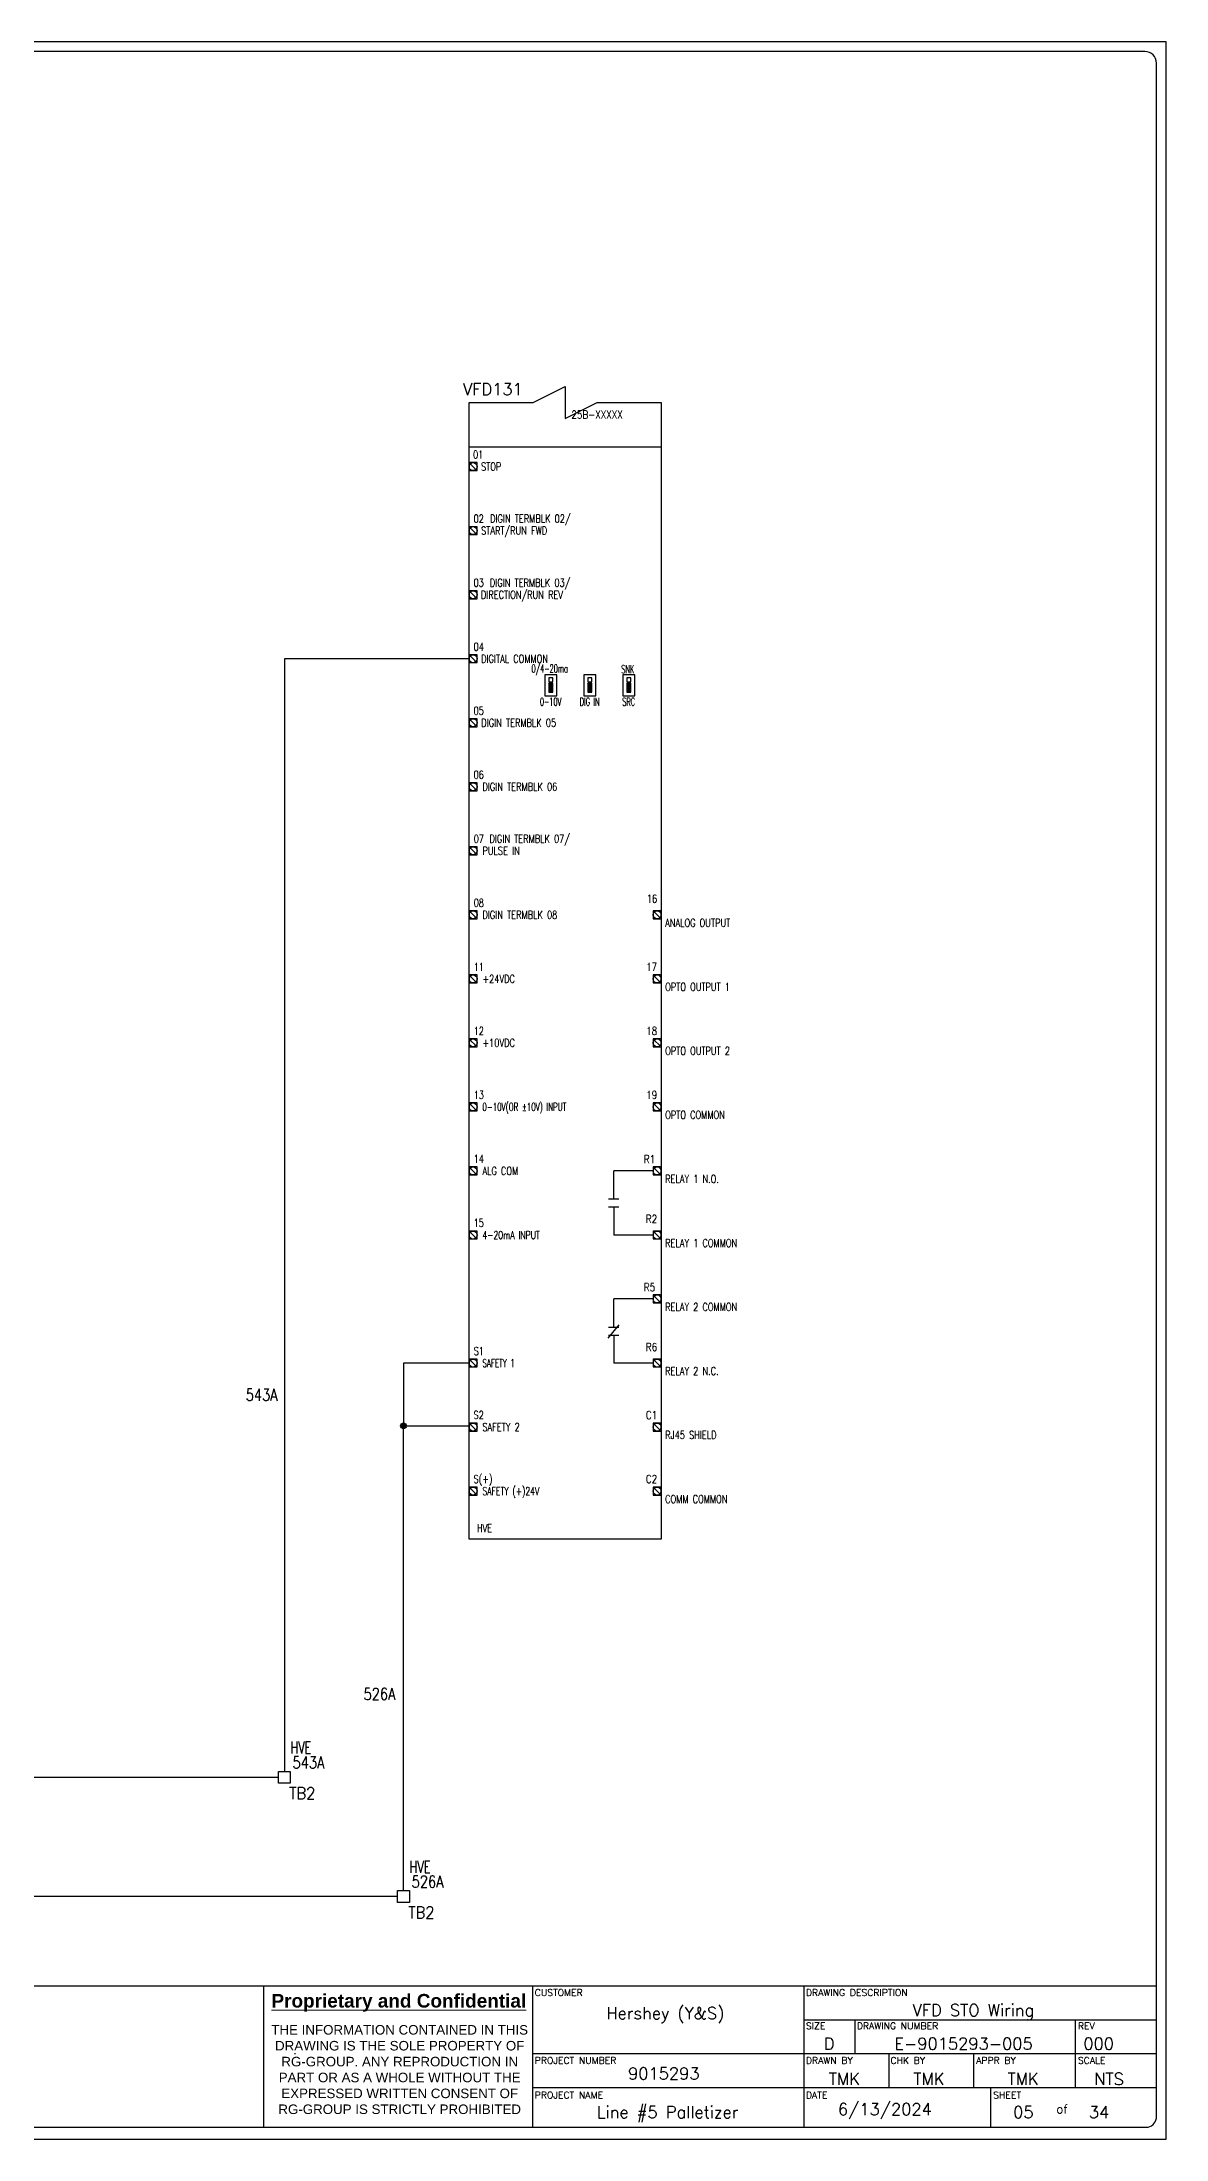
# Model space of a CAD drawing. Header units: inches. Extents: x 0 to 34.2, y 0 to 22.
# Drawn here: x 22.46 to 34.25, y -0.04 to 21.96 of the extents above; entities that cross this region are included whole.
import ezdxf
from ezdxf.enums import TextEntityAlignment as Align

# ---------------------------------------------------------------- set-up
doc = ezdxf.new("R2010")
doc.units = ezdxf.units.IN
doc.header["$MEASUREMENT"] = 0
for name, color, linetype in [('BLU_16AWG', 5, 'Continuous'), ('BLU_18AWG', 5, 'Continuous'), ('DESC', 150, 'Continuous'), ('LOC', 8, 'Continuous'), ('MISC', 7, 'Continuous'), ('SYMS', 7, 'Continuous'), ('TAGS', 1, 'Continuous'), ('TB_LABELS', 1, 'Continuous'), ('TERMS', 3, 'Continuous'), ('WIREFIXED', 3, 'Continuous'), ('WIREREF', 50, 'Continuous')]:
    doc.layers.add(name, color=color, linetype=linetype)
doc.styles.add('Annotative', font='arial.ttf')
doc.styles.add('Fields', font='simplex.shx', dxfattribs={"height": 0.185})
doc.styles.add('WD', font='romans.shx', dxfattribs={"height": 0.185})

# ---------------------------------------------------------------- blocks, each defined once
blk = doc.blocks.new('RG_Master_Ver_4_2_2')
at = {"color": 3}
for p, q in [((34.028, 21.856), (0.25, 21.856)), ((34.15, 0.194), (34.15, 21.734)), ((10.12, 1.563), (34.15, 1.563)), ((24.781, 1.562), (24.781, 0.072)), ((27.605, 1.563), (27.605, 0.072)), ((30.451, 1.563), (30.451, 0.072)), ((30.451, 1.207), (34.15, 1.207)), ((30.984, 1.207), (30.984, 0.852)), ((33.297, 1.207), (33.297, 0.852)), ((25.107, 0.852), (25.117, 0.852)), ((27.605, 0.852), (34.15, 0.852)), ((27.959, 0.852), (27.961, 0.852)), ((31.34, 0.852), (31.34, 0.496)), ((32.229, 0.852), (32.229, 0.496)), ((33.297, 0.852), (33.297, 0.496)), ((27.605, 0.496), (34.15, 0.496)), ((32.407, 0.496), (32.407, 0.085)), ((19.689, 0.081), (34.062, 0.081))]:
    blk.add_line(p, q, dxfattribs=at)
blk.add_lwpolyline([(0, -0.044), (34.25, -0.044), (34.25, 21.956), (0, 21.956)], close=True, dxfattribs=at)
for centre, radius, start, end in [((34.028, 21.734), 0.122, 0, 90), ((34.035, 0.192), 0.115, 283.6956, 0.7965)]:
    blk.add_arc(centre, radius, start, end, dxfattribs=at)
at = {"color": 3, "linetype": 'Continuous', "lineweight": 20, "insert": (26.201, 1.478), "char_height": 0.14228, "width": 2.80179, "attachment_point": 2, "style": 'Annotative'}
blk.add_mtext('{\\fArial|b1|i0|c0|p34;\\LProprietary and Confidential}', dxfattribs=at)
at = {"color": 3, "insert": (26.21, 1.152), "char_height": 0.1, "width": 2.78538, "attachment_point": 2, "style": 'Annotative'}
blk.add_mtext('THE INFORMATION CONTAINED IN THIS DRAWING IS THE SOLE PROPERTY OF RG-GROUP. ANY REPRODUCTION IN PART OR AS A WHOLE WITHOUT THE EXPRESSED WRITTEN CONSENT OF RG-GROUP IS STRICTLY PROHIBITED', dxfattribs=at)
at = {"insert": (30.807, 0.331), "char_height": 0.125, "attachment_point": 1, "style": 'Fields'}
blk.add_mtext('6/13/2024', dxfattribs=at)
at = {"style": 'Fields'}
for tag, p in [('DESCRIPTION_3', (13.116, 1.307)), ('DRN_3', (15.472, 1.307)), ('CHK_3', (16.529, 1.307)), ('APP_3', (17.552, 1.307)), ('DATE_3', (18.829, 1.307)), ('CUSTOMER', (28.997, 1.214)), ('DRAWING_DESC', (32.229, 1.246)), ('DESCRIPTION_2', (13.116, 0.951)), ('DRN_2', (15.472, 0.951)), ('CHK_2', (16.529, 0.951)), ('APP_2', (17.552, 0.951)), ('DATE_2', (18.829, 0.951)), ('SIZE', (30.715, 0.894)), ('DRAWING_#', (32.125, 0.894)), ('REV', (33.543, 0.894)), ('DESCRIPTION_1', (13.116, 0.596)), ('DRN_1', (15.472, 0.596)), ('CHK_1', (16.529, 0.596)), ('APP_1', (17.552, 0.596)), ('DATE_1', (18.829, 0.596)), ('PROJECT_#', (28.981, 0.581)), ('DRN_BY', (30.875, 0.524)), ('CHK_BY', (31.762, 0.524)), ('APP_BY', (32.75, 0.524)), ('SCALE', (33.652, 0.524)), ('PROJECT_NAME', (29.021, 0.176)), ('SHEETNUM', (32.753, 0.176)), ('TTL_SHTS', (33.547, 0.176))]:
    blk.add_attdef(tag, text='', height=0.125, dxfattribs=at).set_placement(p, align=Align.CENTER)
at = {"style": 'Fields', "flags": 9}
blk.add_attdef('WD_TB', (9.953, 0.194), '', height=0.0638, dxfattribs=at)
at = {"layer": 'TB_LABELS', "style": 'WD'}
for s, height, p in [('CUSTOMER', 0.0711, (27.627, 1.528)), ('DRAWING DESCRIPTION', 0.07114, (30.472, 1.528)), ('SIZE', 0.0711, (30.472, 1.179)), ('DRAWING NUMBER', 0.07114, (31.006, 1.179)), ('REV', 0.0711, (33.325, 1.179)), ('PROJECT NUMBER', 0.07114, (27.627, 0.816)), ('DRAWN BY', 0.0711, (30.472, 0.816)), ('CHK BY', 0.0711, (31.359, 0.816)), ('APPR BY', 0.0711, (32.258, 0.816)), ('SCALE', 0.0711, (33.325, 0.816)), ('PROJECT NAME', 0.07114, (27.627, 0.453)), ('DATE', 0.0711, (30.472, 0.453)), ('SHEET', 0.0711, (32.436, 0.453)), ('of', 0.0925, (33.098, 0.318))]:
    blk.add_text(s, height=height, dxfattribs=at).set_placement(p, align=Align.TOP_LEFT)
blk = doc.blocks.new('sm_term')
blk.add_lwpolyline([(-0.062, -0.062), (0.062, -0.062), (0.062, 0.062), (-0.062, 0.062)], close=True)
blk.add_lwpolyline([(0.044, -0.044), (-0.044, 0.044)])
blk.add_circle((0, 0), 0.0625)
blk = doc.blocks.new('HDV1_AB_PF525')
h = blk.add_hatch()
h.set_pattern_fill('ANSI31', color=256, scale=0.08396, style=0)
h.set_pattern_definition([(45, (0.83709, 8.842056), (-0.00742106, 0.00742106), [])])
h.paths.add_polyline_path([(0.837, 8.884), (0.879, 8.884), (0.879, 8.978), (0.837, 8.978)])
h = blk.add_hatch()
h.set_pattern_fill('ANSI31', color=256, scale=0.08396, style=0)
h.set_pattern_definition([(45, (1.246394, 8.842056), (-0.00742106, 0.00742106), [])])
h.paths.add_polyline_path([(1.246, 8.884), (1.288, 8.884), (1.288, 8.978), (1.246, 8.978)])
h = blk.add_hatch()
h.set_pattern_fill('ANSI31', color=256, scale=0.08396, style=0)
h.set_pattern_definition([(45, (1.655697, 8.842056), (-0.00742106, 0.00742106), [])])
h.paths.add_polyline_path([(1.656, 8.884), (1.698, 8.884), (1.698, 8.978), (1.656, 8.978)])
for p, q in [((1.931, 3.862), (1.518, 3.862)), ((1.518, 3.568), (1.518, 3.862)), ((1.518, 3.484), (1.518, 3.19)), ((1.931, 3.19), (1.518, 3.19)), ((1.931, 2.519), (1.518, 2.519)), ((1.518, 2.224), (1.518, 2.519)), ((1.518, 2.141), (1.518, 1.847)), ((1.931, 1.847), (1.518, 1.847))]:
    blk.add_line(p, q)
at = {"linetype": 'Continuous'}
for p, q in [((1.464, 3.568), (1.571, 3.568)), ((1.464, 3.484), (1.571, 3.484)), ((1.459, 2.109), (1.574, 2.246)), ((1.464, 2.224), (1.571, 2.224)), ((1.464, 2.141), (1.571, 2.141))]:
    blk.add_line(p, q, dxfattribs=at)
for points in [[(0, 11.922), (0.672, 11.922), (1.008, 12.09), (1.008, 11.754), (1.343, 11.922), (2.015, 11.922), (2.015, 11.922), (2.015, 0), (0, 0)], [(0.795, 8.847), (0.921, 8.847), (0.921, 9.068), (0.795, 9.068)], [(0.838, 8.992), (0.88, 8.992), (0.88, 9.034), (0.838, 9.034)], [(1.204, 8.847), (1.33, 8.847), (1.33, 9.068), (1.204, 9.068)], [(1.247, 8.992), (1.289, 8.992), (1.289, 9.034), (1.247, 9.034)], [(1.614, 8.847), (1.74, 8.847), (1.74, 9.068), (1.614, 9.068)], [(1.656, 8.992), (1.698, 8.992), (1.698, 9.034), (1.656, 9.034)], [(0.837, 8.884), (0.879, 8.884), (0.879, 8.978), (0.837, 8.978)], [(1.246, 8.884), (1.288, 8.884), (1.288, 8.978), (1.246, 8.978)], [(1.656, 8.884), (1.698, 8.884), (1.698, 8.978), (1.656, 8.978)]]:
    blk.add_lwpolyline(points, close=True)
blk.add_lwpolyline([(0, 11.46), (2.015, 11.46)])
at = {"xscale": 0.6716776377555332, "yscale": 0.6716776377555332, "zscale": 0.6716776377555332}
for p in [(0.042, 11.251), (0.042, 10.579), (0.042, 9.907), (0.042, 9.236), (0.042, 8.564), (0.042, 7.892), (0.042, 7.221), (0.042, 6.549), (1.973, 6.549), (0.042, 5.877), (1.973, 5.877), (0.042, 5.206), (1.973, 5.206), (0.042, 4.534), (1.973, 4.534), (0.042, 3.862), (1.973, 3.862), (0.042, 3.19), (1.973, 3.19), (1.973, 2.519), (0.042, 1.847), (1.973, 1.847), (0.042, 1.175), (1.973, 1.175), (0.042, 0.504), (1.973, 0.504)]:
    blk.add_blockref('sm_term', p, dxfattribs=at)
at = {"style": 'WD'}
for tag, width, p in [('DESC1', 0.75, (1.343, 12.258)), ('DESC2', 0.75, (1.343, 12.132)), ('CAT', 0.8, (1.343, 11.754)), ('XREF', 0.75, (1.343, -0.168))]:
    blk.add_attdef(tag, text='', height=0.084, dxfattribs=dict(at, width=width)).set_placement(p, align=Align.CENTER)
blk.add_attdef('TAG1', text='', height=0.125, dxfattribs=at).set_placement((0.25, 12), align=Align.CENTER)
at = {"style": 'WD', "width": 0.8, "flags": 1}
blk.add_attdef('MFG', text='', height=0.084, dxfattribs=at).set_placement((1.343, 11.639), align=Align.CENTER)
at = {"style": 'WD'}
for tag, p, width, flags in [('FAMILY', (1.924, 11.861), 0.75, 9), ('ASSYCODE', (1.924, 11.824), 0.75, 9), ('X4TERM01', (0, 11.251), 0.8, 1), ('X4TERM02', (0, 10.579), 0.8, 1), ('X4TERM03', (0, 9.907), 0.8, 1), ('X4TERM04', (0, 9.236), 0.8, 1), ('X4TERM05', (0, 8.564), 0.8, 1), ('X4TERM06', (0, 7.892), 0.8, 1), ('X4TERM07', (0, 7.221), 0.8, 1), ('X4TERM08', (0, 6.549), 0.8, 1), ('X1TERM15', (2.015, 6.549), 0.8, 1), ('X4TERM10', (0, 5.877), 0.8, 1), ('X1TERM16', (2.015, 5.877), 0.8, 1), ('X4TERM11', (0, 5.206), 0.8, 1), ('X1TERM17', (2.015, 5.206), 0.8, 1), ('X4TERM12', (0, 4.534), 0.8, 1), ('X1TERM18', (2.015, 4.534), 0.8, 1), ('X1TERM13', (0, 3.862), 0.8, 1), ('X1TERM19', (2.015, 3.862), 0.8, 1), ('X1TERM14', (0, 3.19), 0.8, 1), ('X1TERM20', (2.015, 3.19), 0.8, 1), ('X1TERM21', (2.015, 2.519), 0.8, 1), ('X4TERM23', (0, 1.847), 0.8, 1), ('X1TERM22', (2.015, 1.847), 0.8, 1), ('X1TERM24', (0, 1.175), 0.8, 1), ('X1TERM26', (2.015, 1.175), 0.8, 1), ('X1TERM25', (0, 0.504), 0.8, 1), ('X1TERM27', (2.015, 0.504), 0.8, 1)]:
    blk.add_attdef(tag, p, '', height=0.00672, dxfattribs=dict(at, width=width, flags=flags))
at = {"style": 'WD', "width": 0.75}
for tag, p in [('TEXT_TB', (0.042, 11.503)), ('TERM01', (0.042, 11.335)), ('TERM02', (0.048, 10.663)), ('TERM03', (0.048, 9.991)), ('TERM04', (0.048, 9.32)), ('TERM05', (0.048, 8.648)), ('TERM06', (0.048, 7.976)), ('TERM07', (0.048, 7.304)), ('TERM08', (0.048, 6.633)), ('TERM10', (0.048, 5.961)), ('TERM11', (0.048, 5.289)), ('TERM12', (0.048, 4.618)), ('TERM13', (0.048, 3.946)), ('TERM19DESC', (2.057, 3.736)), ('TERM14', (0.048, 3.275)), ('TERM20DESC', (2.057, 3.064)), ('TERM21DESC', (2.057, 2.393)), ('TERM23', (0.048, 1.931)), ('TERM22DESC', (2.057, 1.721)), ('TERM24', (0.048, 1.26)), ('TERM25', (0.048, 0.588)), ('INST', (0.084, 0.188)), ('LOC', (0.084, 0.073))]:
    blk.add_attdef(tag, p, '', height=0.084, dxfattribs=at)
at = {"style": 'WD'}
for tag, width, p in [('TERM01DESC', 0.75, (0.126, 11.251)), ('TERM02DESC', 0.75, (0.126, 10.579)), ('TERM012DESC', 0.75, (0.221, 10.705)), ('TERM03DESC', 0.75, (0.124, 9.907)), ('TERM013DESC', 0.75, (0.219, 10.033)), ('TERM04DESC', 0.75, (0.126, 9.235)), ('TERM05DESC', 0.75, (0.128, 8.564)), ('TERMO6DESC', 0.75, (0.14, 7.892)), ('TERM017DESC', 0.75, (0.141, 7.221)), ('TERM7DESC', 0.75, (0.214, 7.347)), ('TERM08DESC', 0.75, (0.141, 6.549)), ('TERM10DESC', 0.75, (0.141, 5.877)), ('TERM11DESC', 0.75, (0.141, 5.206)), ('TERM12DESC', 0.65, (0.141, 4.534)), ('TERM13DESC', 0.75, (0.14, 3.862)), ('TERM14DESC', 0.7, (0.14, 3.19)), ('TERM23DESC', 0.65, (0.141, 1.847)), ('TERM24DESC', 0.75, (0.14, 1.175)), ('TERM25DESC', 0.7, (0.14, 0.503))]:
    blk.add_attdef(tag, text='', height=0.084, dxfattribs=dict(at, width=width)).set_placement(p, align=Align.MIDDLE_LEFT)
at = {"style": 'WD', "width": 0.6}
for tag, p in [('DESC11', (0.847, 9.126)), ('DESC3', (1.256, 9.126)), ('DESC5', (1.665, 9.126)), ('DESC12', (0.856, 8.785)), ('DESC4', (1.265, 8.785)), ('DESC6', (1.674, 8.785))]:
    blk.add_attdef(tag, text='', height=0.084, dxfattribs=at).set_placement(p, align=Align.MIDDLE)
at = {"style": 'WD'}
for tag, width, p in [('TERM15', 0.75, (1.973, 6.675)), ('TERM16', 0.8, (1.973, 5.961)), ('TERM17', 0.8, (1.973, 5.289)), ('TERM18', 0.8, (1.973, 4.618)), ('TERM19', 0.8, (1.952, 3.943)), ('TERM20', 0.8, (1.973, 3.316)), ('TERM21', 0.8, (1.952, 2.6)), ('TERM22', 0.8, (1.973, 1.973)), ('TERM26', 0.8, (1.973, 1.259)), ('TERM27', 0.8, (1.973, 0.588))]:
    blk.add_attdef(tag, text='', height=0.084, dxfattribs=dict(at, width=width)).set_placement(p, align=Align.RIGHT)
at = {"style": 'WD', "width": 0.75}
for tag, p in [('TERM15DESC', (2.057, 6.507)), ('TERM16DESC', (2.057, 5.835)), ('TERM17DESC', (2.057, 5.164)), ('TERM18DESC', (2.057, 4.492)), ('TERM26DESC', (2.057, 1.134)), ('TERM27DESC', (2.057, 0.462))]:
    blk.add_attdef(tag, text='', height=0.084, dxfattribs=at).set_placement(p, align=Align.TOP_LEFT)
blk = doc.blocks.new('HT0W01')
for p, q in [((-0.062, 0.062), (0.062, 0.062)), ((-0.062, -0.062), (-0.062, 0.062)), ((0.062, 0.062), (0.062, -0.062)), ((0.062, -0.062), (-0.062, -0.062))]:
    blk.add_line(p, q)
at = {"style": 'WD'}
for tag, p, width in [('INST', (0.062, 0.42), 0.7), ('LOC', (0.062, 0.25), 0.7), ('DESC1', (0.05, -0.385), 0.8)]:
    blk.add_attdef(tag, p, '', height=0.125, dxfattribs=dict(at, width=width))
at = {"linetype": 'Continuous', "style": 'WD', "width": 0.8, "flags": 8}
blk.add_attdef('WIRENO', text='', height=0.125, dxfattribs=at).set_placement((0, 0.094), align=Align.CENTER)
at = {"style": 'WD', "flags": 1}
for tag, p, height in [('X4TERM01', (-0.062, 0), 0.0125), ('X4TERMDESC01', (-0.055, -0.023), 0.025), ('X2TERMDESC01', (-0.006, 0.029), 0.025), ('STRIPSEQ', (0, 0), 0.00125), ('X2TERM01', (0, 0.062), 0.0125), ('X1TERMDESC01', (0.039, 0.007), 0.025), ('X1TERM01', (0.062, 0), 0.0125), ('LINKTERM', (0, -0.002), 0.00125), ('X8TERM01', (0, -0.062), 0.0125), ('X8TERMDESC01', (0, -0.054), 0.025)]:
    blk.add_attdef(tag, p, '', height=height, dxfattribs=at)
at = {"linetype": 'Continuous', "style": 'WD'}
for tag, p, height, width, flags in [('TAGSTRIP', (0.05, -0.229), 0.125, 0.9, 8), ('DESC2', (0.05, -0.541), 0.125, 0.8, 8), ('CAT', (0.213, -0.406), 0.109, 0.8, 1), ('DESC3', (0.05, -0.698), 0.125, 0.8, 8)]:
    blk.add_attdef(tag, p, '', height=height, dxfattribs=dict(at, width=width, flags=flags))
at = {"linetype": 'Continuous', "style": 'WD', "width": 0.8, "flags": 1}
blk.add_attdef('MFG', text='', height=0.109, dxfattribs=at).set_placement((0.088, -0.406), align=Align.RIGHT)
at = {"style": 'WD', "width": 0.7, "flags": 1}
blk.add_attdef('ASSYCODE', (0.062, -0.281), '', height=0.01, dxfattribs=at)
blk = doc.blocks.new('WD_WNV')
at = {"linetype": 'Continuous', "style": 'WD', "width": 0.8}
blk.add_attdef('WIRENO', text='', height=0.125, dxfattribs=at).set_placement((-0.05, 0), align=Align.MIDDLE_RIGHT)
at = {"style": 'WD', "flags": 1}
for tag, p in [('W01USER', (-0.062, 0.094)), ('W02USER', (-0.062, 0.086)), ('W03USER', (-0.062, 0.078)), ('W04USER', (-0.062, 0.07)), ('W05USER', (-0.062, 0.062)), ('W06USER', (-0.062, 0.055)), ('W07USER', (-0.062, 0.047)), ('W08USER', (-0.062, 0.039)), ('W09USER', (-0.062, 0.031)), ('W10USER', (-0.062, 0.023))]:
    blk.add_attdef(tag, text='', height=0.005, dxfattribs=at).set_placement(p, align=Align.CENTER)
blk = doc.blocks.new('WDDOT')
for radius in [0.03, 0.0187, 0.00929]:
    blk.add_circle((0, 0), radius)

msp = doc.modelspace()

# ---------------------------------------------------------------- linework, layer by layer
at = {"layer": 'BLU_16AWG'}
for p, q in [((25, 8.062), (25, 3.812)), ((24.938, 3.75), (18.675, 3.75)), ((26.188, 2.5), (10.75, 2.5))]:
    msp.add_line(p, q, dxfattribs=at)
at = {"layer": 'BLU_18AWG'}
for p, q in [((26.938, 15.486), (25, 15.486)), ((25, 15.486), (25, 8)), ((26.938, 8.097), (26.25, 8.097)), ((26.25, 8.097), (26.25, 7.438)), ((26.25, 2.562), (26.25, 7.438)), ((26.25, 7.438), (26.938, 7.438))]:
    msp.add_line(p, q, dxfattribs=at)

# ---------------------------------------------------------------- block references
ref = msp.add_blockref('RG_Master_Ver_4_2_2', (0, 0))
ref.add_attrib('CUSTOMER', 'Hershey (Y&S)', dxfattribs={"height": 0.125, "style": 'Fields'}).set_placement((28.997, 1.214), align=Align.CENTER)
ref.add_attrib('DRAWING_DESC', 'VFD STO Wiring', dxfattribs={"height": 0.125, "style": 'Fields'}).set_placement((32.229, 1.246), align=Align.CENTER)
ref.add_attrib('PROJECT_#', '9015293', dxfattribs={"height": 0.125, "style": 'Fields'}).set_placement((28.981, 0.581), align=Align.CENTER)
ref.add_attrib('PROJECT_NAME', 'Line #5 Palletizer', dxfattribs={"height": 0.125, "style": 'Fields'}).set_placement((29.021, 0.176), align=Align.CENTER)
ref.add_attrib('SIZE', 'D', dxfattribs={"height": 0.125, "style": 'Fields'}).set_placement((30.715, 0.894), align=Align.CENTER)
ref.add_attrib('APP_BY', 'TMK', dxfattribs={"height": 0.125, "style": 'Fields'}).set_placement((32.75, 0.524), align=Align.CENTER)
ref.add_attrib('DRAWING_#', 'E-9015293-005', dxfattribs={"height": 0.125, "style": 'Fields'}).set_placement((32.125, 0.894), align=Align.CENTER)
ref.add_attrib('REV', '000', dxfattribs={"height": 0.125, "style": 'Fields'}).set_placement((33.543, 0.894), align=Align.CENTER)
ref.add_attrib('SCALE', 'NTS', dxfattribs={"height": 0.125, "style": 'Fields'}).set_placement((33.652, 0.524), align=Align.CENTER)
ref.add_attrib('DRN_BY', 'TMK', dxfattribs={"height": 0.125, "style": 'Fields'}).set_placement((30.875, 0.524), align=Align.CENTER)
ref.add_attrib('CHK_BY', 'TMK', dxfattribs={"height": 0.125, "style": 'Fields'}).set_placement((31.762, 0.524), align=Align.CENTER)
ref.add_attrib('SHEETNUM', '05', dxfattribs={"height": 0.125, "style": 'Fields'}).set_placement((32.753, 0.176), align=Align.CENTER)
ref.add_attrib('TTL_SHTS', '34', dxfattribs={"height": 0.125, "style": 'Fields'}).set_placement((33.547, 0.176), align=Align.CENTER)
at = {"layer": 'SYMS'}
ref = msp.add_blockref('HDV1_AB_PF525', (26.938, 6.25), dxfattribs=at)
ref.add_attrib('TERM01', '01', (26.979, 17.585), dxfattribs={"layer": 'TERMS', "height": 0.084, "style": 'WD', "width": 0.75})
ref.add_attrib('TERM01DESC', 'STOP', dxfattribs={"layer": 'TERMS', "height": 0.084, "style": 'WD', "width": 0.75}).set_placement((27.063, 17.501), align=Align.MIDDLE_LEFT)
ref.add_attrib('TERM02', '02', (26.985, 16.913), dxfattribs={"layer": 'TERMS', "height": 0.084, "style": 'WD', "width": 0.75})
ref.add_attrib('TERM03', '03', (26.985, 16.241), dxfattribs={"layer": 'TERMS', "height": 0.084, "style": 'WD', "width": 0.75})
ref.add_attrib('TERM04', '04', (26.985, 15.57), dxfattribs={"layer": 'TERMS', "height": 0.084, "style": 'WD', "width": 0.75})
ref.add_attrib('TERM05', '05', (26.985, 14.898), dxfattribs={"layer": 'TERMS', "height": 0.084, "style": 'WD', "width": 0.75})
ref.add_attrib('TERM06', '06', (26.985, 14.226), dxfattribs={"layer": 'TERMS', "height": 0.084, "style": 'WD', "width": 0.75})
ref.add_attrib('TERM02DESC', 'START/RUN FWD', dxfattribs={"layer": 'TERMS', "height": 0.08396, "style": 'WD', "width": 0.75}).set_placement((27.064, 16.829), align=Align.MIDDLE_LEFT)
ref.add_attrib('TERM03DESC', 'DIRECTION/RUN REV', dxfattribs={"layer": 'TERMS', "height": 0.08396, "style": 'WD', "width": 0.75}).set_placement((27.062, 16.157), align=Align.MIDDLE_LEFT)
ref.add_attrib('TERM04DESC', 'DIGITAL COMMON', dxfattribs={"layer": 'TERMS', "height": 0.08396, "style": 'WD', "width": 0.75}).set_placement((27.064, 15.485), align=Align.MIDDLE_LEFT)
ref.add_attrib('TERM05DESC', 'DIGIN TERMBLK 05', dxfattribs={"layer": 'TERMS', "height": 0.08396, "style": 'WD', "width": 0.75}).set_placement((27.066, 14.814), align=Align.MIDDLE_LEFT)
ref.add_attrib('TERMO6DESC', 'DIGIN TERMBLK 06', dxfattribs={"layer": 'TERMS', "height": 0.08396, "style": 'WD', "width": 0.75}).set_placement((27.078, 14.142), align=Align.MIDDLE_LEFT)
ref.add_attrib('TERM07', '07', (26.986, 13.554), dxfattribs={"layer": 'TERMS', "height": 0.084, "style": 'WD', "width": 0.75})
ref.add_attrib('TERM08', '08', (26.986, 12.883), dxfattribs={"layer": 'TERMS', "height": 0.084, "style": 'WD', "width": 0.75})
ref.add_attrib('TERM10', '11', (26.986, 12.211), dxfattribs={"layer": 'TERMS', "height": 0.084, "style": 'WD', "width": 0.75})
ref.add_attrib('TERM11', '12', (26.986, 11.539), dxfattribs={"layer": 'TERMS', "height": 0.084, "style": 'WD', "width": 0.75})
ref.add_attrib('TERM12', '13', (26.986, 10.868), dxfattribs={"layer": 'TERMS', "height": 0.084, "style": 'WD', "width": 0.75})
ref.add_attrib('TERM13', '14', (26.985, 10.196), dxfattribs={"layer": 'TERMS', "height": 0.084, "style": 'WD', "width": 0.75})
ref.add_attrib('TERM14', '15', (26.985, 9.525), dxfattribs={"layer": 'TERMS', "height": 0.084, "style": 'WD', "width": 0.75})
ref.add_attrib('TERM15', '16', dxfattribs={"layer": 'TERMS', "height": 0.084, "style": 'WD', "width": 0.75}).set_placement((28.911, 12.925), align=Align.RIGHT)
ref.add_attrib('TERM017DESC', 'PULSE IN', dxfattribs={"layer": 'TERMS', "height": 0.084, "style": 'WD', "width": 0.75}).set_placement((27.078, 13.471), align=Align.MIDDLE_LEFT)
ref.add_attrib('TERM08DESC', 'DIGIN TERMBLK 08', dxfattribs={"layer": 'TERMS', "height": 0.08396, "style": 'WD', "width": 0.75}).set_placement((27.078, 12.799), align=Align.MIDDLE_LEFT)
ref.add_attrib('TERM10DESC', '+24VDC', dxfattribs={"layer": 'TERMS', "height": 0.084, "style": 'WD', "width": 0.75}).set_placement((27.078, 12.127), align=Align.MIDDLE_LEFT)
ref.add_attrib('TERM11DESC', '+10VDC', dxfattribs={"layer": 'TERMS', "height": 0.084, "style": 'WD', "width": 0.75}).set_placement((27.078, 11.456), align=Align.MIDDLE_LEFT)
ref.add_attrib('TERM12DESC', '0-10V(OR %%P10V) INPUT', dxfattribs={"layer": 'TERMS', "height": 0.08396, "style": 'WD', "width": 0.65}).set_placement((27.078, 10.784), align=Align.MIDDLE_LEFT)
ref.add_attrib('TERM13DESC', 'ALG COM', dxfattribs={"layer": 'TERMS', "height": 0.084, "style": 'WD', "width": 0.75}).set_placement((27.078, 10.112), align=Align.MIDDLE_LEFT)
ref.add_attrib('TERM14DESC', '4-20mA INPUT', dxfattribs={"layer": 'TERMS', "height": 0.08396, "style": 'WD', "width": 0.7}).set_placement((27.078, 9.44), align=Align.MIDDLE_LEFT)
ref.add_attrib('TERM15DESC', 'ANALOG OUTPUT', dxfattribs={"layer": 'TERMS', "height": 0.08396, "style": 'WD', "width": 0.75}).set_placement((28.995, 12.757), align=Align.TOP_LEFT)
ref.add_attrib('TERM16', '17', dxfattribs={"layer": 'TERMS', "height": 0.084, "style": 'WD', "width": 0.8}).set_placement((28.911, 12.211), align=Align.RIGHT)
ref.add_attrib('TERM17', '18', dxfattribs={"layer": 'TERMS', "height": 0.084, "style": 'WD', "width": 0.8}).set_placement((28.911, 11.539), align=Align.RIGHT)
ref.add_attrib('TERM18', '19', dxfattribs={"layer": 'TERMS', "height": 0.084, "style": 'WD', "width": 0.8}).set_placement((28.911, 10.868), align=Align.RIGHT)
ref.add_attrib('TERM16DESC', 'OPTO OUTPUT 1', dxfattribs={"layer": 'TERMS', "height": 0.08396, "style": 'WD', "width": 0.75}).set_placement((28.995, 12.085), align=Align.TOP_LEFT)
ref.add_attrib('TERM17DESC', 'OPTO OUTPUT 2', dxfattribs={"layer": 'TERMS', "height": 0.08396, "style": 'WD', "width": 0.75}).set_placement((28.995, 11.414), align=Align.TOP_LEFT)
ref.add_attrib('TERM18DESC', 'OPTO COMMON', dxfattribs={"layer": 'TERMS', "height": 0.08396, "style": 'WD', "width": 0.75}).set_placement((28.995, 10.742), align=Align.TOP_LEFT)
ref.add_attrib('TERM19', 'R1', dxfattribs={"layer": 'TERMS', "height": 0.084, "style": 'WD', "width": 0.8}).set_placement((28.89, 10.193), align=Align.RIGHT)
ref.add_attrib('TERM20', 'R2', dxfattribs={"layer": 'TERMS', "height": 0.084, "style": 'WD', "width": 0.8}).set_placement((28.911, 9.566), align=Align.RIGHT)
ref.add_attrib('TERM21', 'R5', dxfattribs={"layer": 'TERMS', "height": 0.084, "style": 'WD', "width": 0.8}).set_placement((28.89, 8.85), align=Align.RIGHT)
ref.add_attrib('TERM19DESC', 'RELAY 1 N.O.', (28.995, 9.986), dxfattribs={"layer": 'TERMS', "height": 0.08396, "style": 'WD', "width": 0.75})
ref.add_attrib('TERM20DESC', 'RELAY 1 COMMON', (28.995, 9.314), dxfattribs={"layer": 'TERMS', "height": 0.08396, "style": 'WD', "width": 0.75})
ref.add_attrib('TERM21DESC', 'RELAY 2 COMMON', (28.995, 8.643), dxfattribs={"layer": 'TERMS', "height": 0.08396, "style": 'WD', "width": 0.75})
ref.add_attrib('CAT', '25B-XXXXX', dxfattribs={"layer": 'MISC', "height": 0.084, "style": 'WD', "width": 0.8}).set_placement((28.281, 18.004), align=Align.CENTER)
ref.add_attrib('LOC', 'HVE', (27.021, 6.323), dxfattribs={"layer": 'LOC', "height": 0.084, "style": 'WD', "width": 0.75})
ref.add_attrib('DESC5', 'SNK', dxfattribs={"layer": 'DESC', "height": 0.084, "style": 'WD', "width": 0.6}).set_placement((28.603, 15.376), align=Align.MIDDLE)
ref.add_attrib('DESC6', 'SRC', dxfattribs={"layer": 'DESC', "height": 0.084, "style": 'WD', "width": 0.6}).set_placement((28.612, 15.035), align=Align.MIDDLE)
ref.add_attrib('DESC4', 'DIG IN', dxfattribs={"layer": 'DESC', "height": 0.084, "style": 'WD', "width": 0.6}).set_placement((28.203, 15.035), align=Align.MIDDLE)
ref.add_attrib('DESC11', '0/4-20ma', dxfattribs={"layer": 'DESC', "height": 0.084, "style": 'WD', "width": 0.6}).set_placement((27.784, 15.376), align=Align.MIDDLE)
ref.add_attrib('DESC12', '0-10V', dxfattribs={"layer": 'DESC', "height": 0.084, "style": 'WD', "width": 0.6}).set_placement((27.793, 15.035), align=Align.MIDDLE)
ref.add_attrib('TERM013DESC', 'DIGIN TERMBLK 03/', dxfattribs={"layer": 'TERMS', "height": 0.08396, "style": 'WD', "width": 0.75}).set_placement((27.156, 16.283), align=Align.MIDDLE_LEFT)
ref.add_attrib('TERM012DESC', 'DIGIN TERMBLK 02/', dxfattribs={"layer": 'TERMS', "height": 0.08396, "style": 'WD', "width": 0.75}).set_placement((27.158, 16.955), align=Align.MIDDLE_LEFT)
ref.add_attrib('TERM22', 'R6', dxfattribs={"layer": 'TERMS', "height": 0.084, "style": 'WD', "width": 0.8}).set_placement((28.911, 8.223), align=Align.RIGHT)
ref.add_attrib('TERM22DESC', 'RELAY 2 N.C.', (28.995, 7.971), dxfattribs={"layer": 'TERMS', "height": 0.08396, "style": 'WD', "width": 0.75})
ref.add_attrib('TERM26', 'C1', dxfattribs={"layer": 'TERMS', "height": 0.084, "style": 'WD', "width": 0.8}).set_placement((28.911, 7.509), align=Align.RIGHT)
ref.add_attrib('TERM27', 'C2', dxfattribs={"layer": 'TERMS', "height": 0.084, "style": 'WD', "width": 0.8}).set_placement((28.911, 6.838), align=Align.RIGHT)
ref.add_attrib('TERM26DESC', 'RJ45 SHIELD', dxfattribs={"layer": 'TERMS', "height": 0.08396, "style": 'WD', "width": 0.75}).set_placement((28.995, 7.384), align=Align.TOP_LEFT)
ref.add_attrib('TERM27DESC', 'COMM COMMON', dxfattribs={"layer": 'TERMS', "height": 0.08396, "style": 'WD', "width": 0.75}).set_placement((28.995, 6.712), align=Align.TOP_LEFT)
ref.add_attrib('TERM23', 'S1', (26.986, 8.181), dxfattribs={"layer": 'TERMS', "height": 0.084, "style": 'WD', "width": 0.75})
ref.add_attrib('TERM24', 'S2', (26.985, 7.51), dxfattribs={"layer": 'TERMS', "height": 0.084, "style": 'WD', "width": 0.75})
ref.add_attrib('TERM25', 'S(+)', (26.985, 6.838), dxfattribs={"layer": 'TERMS', "height": 0.084, "style": 'WD', "width": 0.75})
ref.add_attrib('TERM23DESC', 'SAFETY 1', dxfattribs={"layer": 'TERMS', "height": 0.084, "style": 'WD', "width": 0.65}).set_placement((27.078, 8.097), align=Align.MIDDLE_LEFT)
ref.add_attrib('TERM24DESC', 'SAFETY 2', dxfattribs={"layer": 'TERMS', "height": 0.084, "style": 'WD', "width": 0.75}).set_placement((27.078, 7.425), align=Align.MIDDLE_LEFT)
ref.add_attrib('TERM25DESC', 'SAFETY (+)24V', dxfattribs={"layer": 'TERMS', "height": 0.08396, "style": 'WD', "width": 0.7}).set_placement((27.078, 6.753), align=Align.MIDDLE_LEFT)
ref.add_attrib('TERM7DESC', 'DIGIN TERMBLK 07/', dxfattribs={"layer": 'TERMS', "height": 0.08396, "style": 'WD', "width": 0.75}).set_placement((27.152, 13.597), align=Align.MIDDLE_LEFT)
ref.add_attrib('TAG1', 'VFD131', dxfattribs={"layer": 'TAGS', "height": 0.125, "style": 'WD'}).set_placement((27.188, 18.25), align=Align.CENTER)
msp.add_blockref('WDDOT', (26.25, 7.438), dxfattribs=at)
ref = msp.add_blockref('HT0W01', (25, 3.75), dxfattribs=at)
ref.add_attrib('LOC', 'HVE', (25.062, 4), dxfattribs={"layer": 'LOC', "height": 0.125, "style": 'WD', "width": 0.7})
ref.add_attrib('WIRENO', '543A', dxfattribs={"layer": 'WIREREF', "linetype": 'Continuous', "height": 0.125, "style": 'WD', "width": 0.8, "flags": 8}).set_placement((25.253, 3.844), align=Align.CENTER)
ref.add_attrib('TAGSTRIP', 'TB2', (25.05, 3.521), dxfattribs={"layer": 'TAGS', "linetype": 'Continuous', "height": 0.125, "style": 'WD', "width": 0.9, "flags": 8})
ref = msp.add_blockref('HT0W01', (26.25, 2.5), dxfattribs=at)
ref.add_attrib('LOC', 'HVE', (26.312, 2.75), dxfattribs={"layer": 'LOC', "height": 0.125, "style": 'WD', "width": 0.7})
ref.add_attrib('WIRENO', '526A', dxfattribs={"layer": 'WIREREF', "linetype": 'Continuous', "height": 0.125, "style": 'WD', "width": 0.8, "flags": 8}).set_placement((26.503, 2.594), align=Align.CENTER)
ref.add_attrib('TAGSTRIP', 'TB2', (26.3, 2.271), dxfattribs={"layer": 'TAGS', "linetype": 'Continuous', "height": 0.125, "style": 'WD', "width": 0.9, "flags": 8})
at = {"layer": 'WIREFIXED'}
ref = msp.add_blockref('WD_WNV', (25.652, 7.764), dxfattribs=at)
ref.add_attrib('WIRENOF', '543A', dxfattribs={"linetype": 'Continuous', "height": 0.125, "style": 'WD', "width": 0.8}).set_placement((24.929, 7.764), align=Align.MIDDLE_RIGHT)
ref = msp.add_blockref('WD_WNV', (26.215, 4.625), dxfattribs=at)
ref.add_attrib('WIRENOF', '526A', dxfattribs={"linetype": 'Continuous', "height": 0.125, "style": 'WD', "width": 0.8}).set_placement((26.165, 4.625), align=Align.MIDDLE_RIGHT)

doc.saveas('drawing.dxf')
